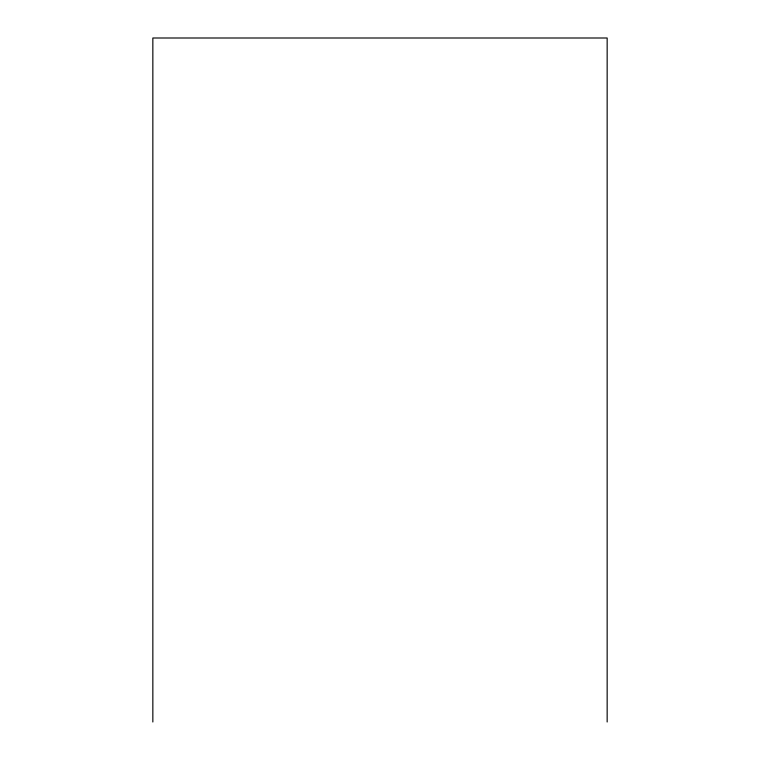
<?xml version="1.0" encoding="UTF-8"?>
<svg xmlns="http://www.w3.org/2000/svg" width="760" height="760" viewBox="0 0 760 760"><rect width="100%" height="100%" fill="white"/><g stroke="black" fill="none" stroke-linecap="round" stroke-linejoin="round"><path stroke-width="1.14" d="M607.154 722L607.154 38L152.845 38L152.845 722"/></g></svg>
